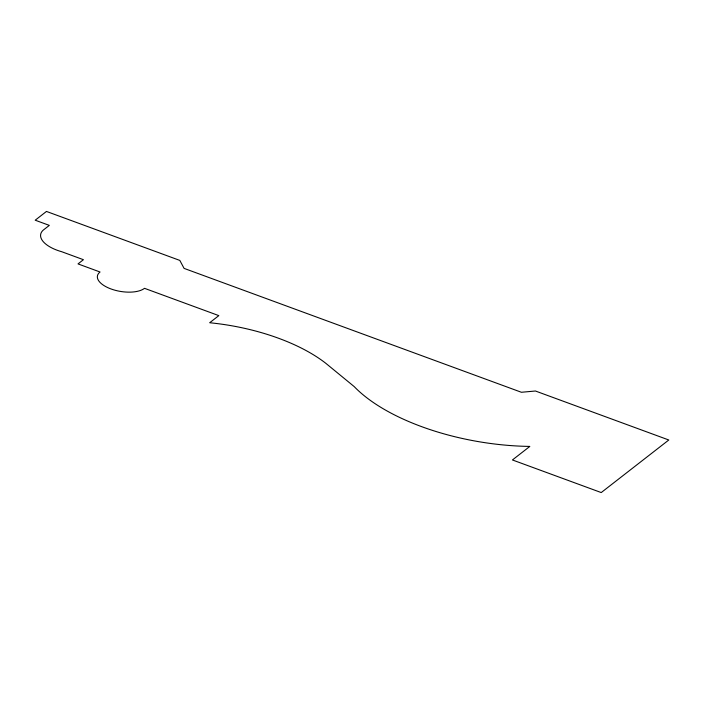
<?xml version="1.0" encoding="UTF-8"?>
<svg xmlns="http://www.w3.org/2000/svg" width="704" height="704" viewBox="0 0 704 704"><rect width="100%" height="100%" fill="white"/><g stroke="black" fill="none" stroke-linecap="round" stroke-linejoin="round"><path stroke-width="1.06" d="M46.464 211.438L35.2 220.202L49.324 225.386L43.182 230.164A30.756 13.913 9.5 0 0 61.706 251.715L83.424 259.697L78.012 263.903L100.047 271.999A25.203 11.405 9.5 0 0 110.986 288.948A25.203 11.405 9.5 0 0 144.505 288.323L218.83 315.621L209.669 322.74A132.308 59.858 9.5 0 1 325.802 363.299L354.209 386.602A155.628 70.409 9.5 0 0 529.839 446.415L512.433 459.958L601.225 492.562L668.8 439.991L535.445 391.01L521.4 392.269L184.087 268.391L179.819 260.41L46.464 211.438"/></g></svg>
